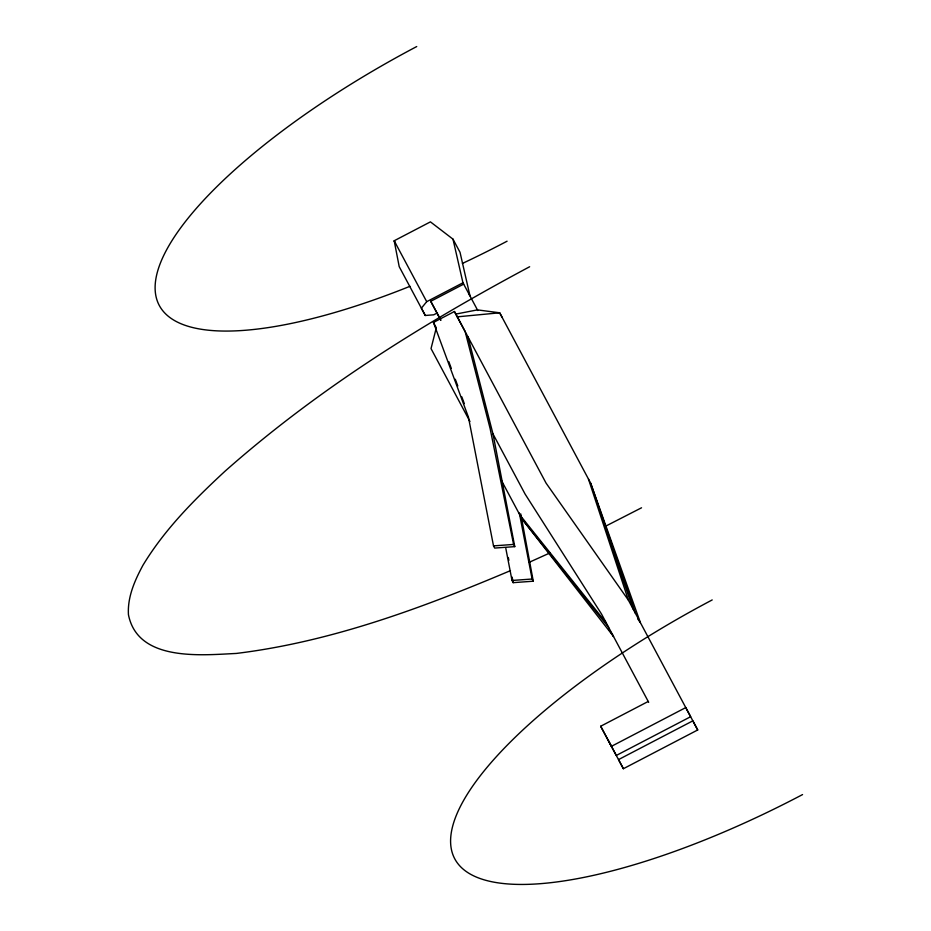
<?xml version="1.0" encoding="UTF-8"?>
<svg xmlns="http://www.w3.org/2000/svg" width="931" height="931" viewBox="0 0 931 931"><rect width="100%" height="100%" fill="white"/><g stroke="black" fill="none" stroke-linecap="round" stroke-linejoin="round"><path stroke-width="1.4" d="M425.281 315.481L399.201 266.638L394.185 240.768L430.425 221.869L453.001 239.162L462.951 282.791L426.712 301.679L421.382 308.184L425.281 315.481L433.73 314.806L437.489 312.863M529.646 266.743C421.662 324.419 316.901 389.845 225.034 471.202C194.451 499.505 164.578 529.425 142.909 565.326C134.739 580.537 127.384 597.015 128.443 614.693C137.788 661.72 200.584 655.156 236.241 653.446C331.587 641.773 422.488 607.815 510.467 570.633M440.572 319.717L430.739 301.307L463.673 284.13L477.766 310.512M468.025 336.941L492.988 433.951L514.773 546.637L494.687 548.068L493.511 545.88L468.444 417.216L433.45 322.452L454.433 311.513L546.055 483.096L628.378 600.146L697.715 729.962L623.386 768.715L618.51 759.603L692.839 720.85L697.715 729.962M607.78 739.505L616.299 755.46L690.627 716.719L685.751 707.595L611.411 746.348L600.681 726.25L648.209 701.474M605.65 526.166L641.54 507.791M528.971 562.405L550.081 552.874M455.829 314.084L477.417 309.883L499.691 312.804L501.914 316.947M457.296 316.843L499.691 312.804L590.673 483.189L640.342 622.513L637.805 618.987M493.511 545.88L513.598 544.437L514.773 546.637M512.015 580.467L532.113 579.024L533.277 581.212L513.19 582.655L512.015 580.467L505.812 548.359M519.801 514.855L606.442 623.235M501.355 480.326L522.012 518.986L608.665 627.378M522.012 518.986L613.541 636.49L608.851 629.228M453.001 239.162L460.03 252.301L469.98 295.918L469.259 294.568M462.951 282.791L463.673 284.13M454.433 311.513L465.163 331.611L490.137 428.609L513.598 544.437M648.686 702.323L601.566 614.123L525.072 494.035L492.988 433.951M430.739 301.307L440.91 320.334M395.466 243.154L394.185 240.768L426.712 301.679M433.45 322.452L436.302 327.782L431.03 348.601L469.946 421.499M623.386 768.715L600.681 726.25M448.8 361.624L451.302 368.397M455.294 379.231L457.796 385.993M461.799 396.827L464.301 403.6M590.673 483.189L635.466 613.401M633.255 609.258L588.462 479.058L628.378 600.146M533.277 581.212L520.755 513.912M519.335 512.993L532.113 579.024M508.326 557.529L508.873 560.322M512.108 577.08L513.19 582.655M507.081 241.199A343.05 107.146 -28.1 0 1 462.416 263.438M409.931 286.317A343.05 107.146 -28.1 0 1 155.128 286.352A343.05 107.146 -28.1 0 1 416.727 46.55M802.557 794.574A343.05 107.146 -28.1 0 1 453.932 857.16A343.05 107.146 -28.1 0 1 712.203 599.936"/></g></svg>
